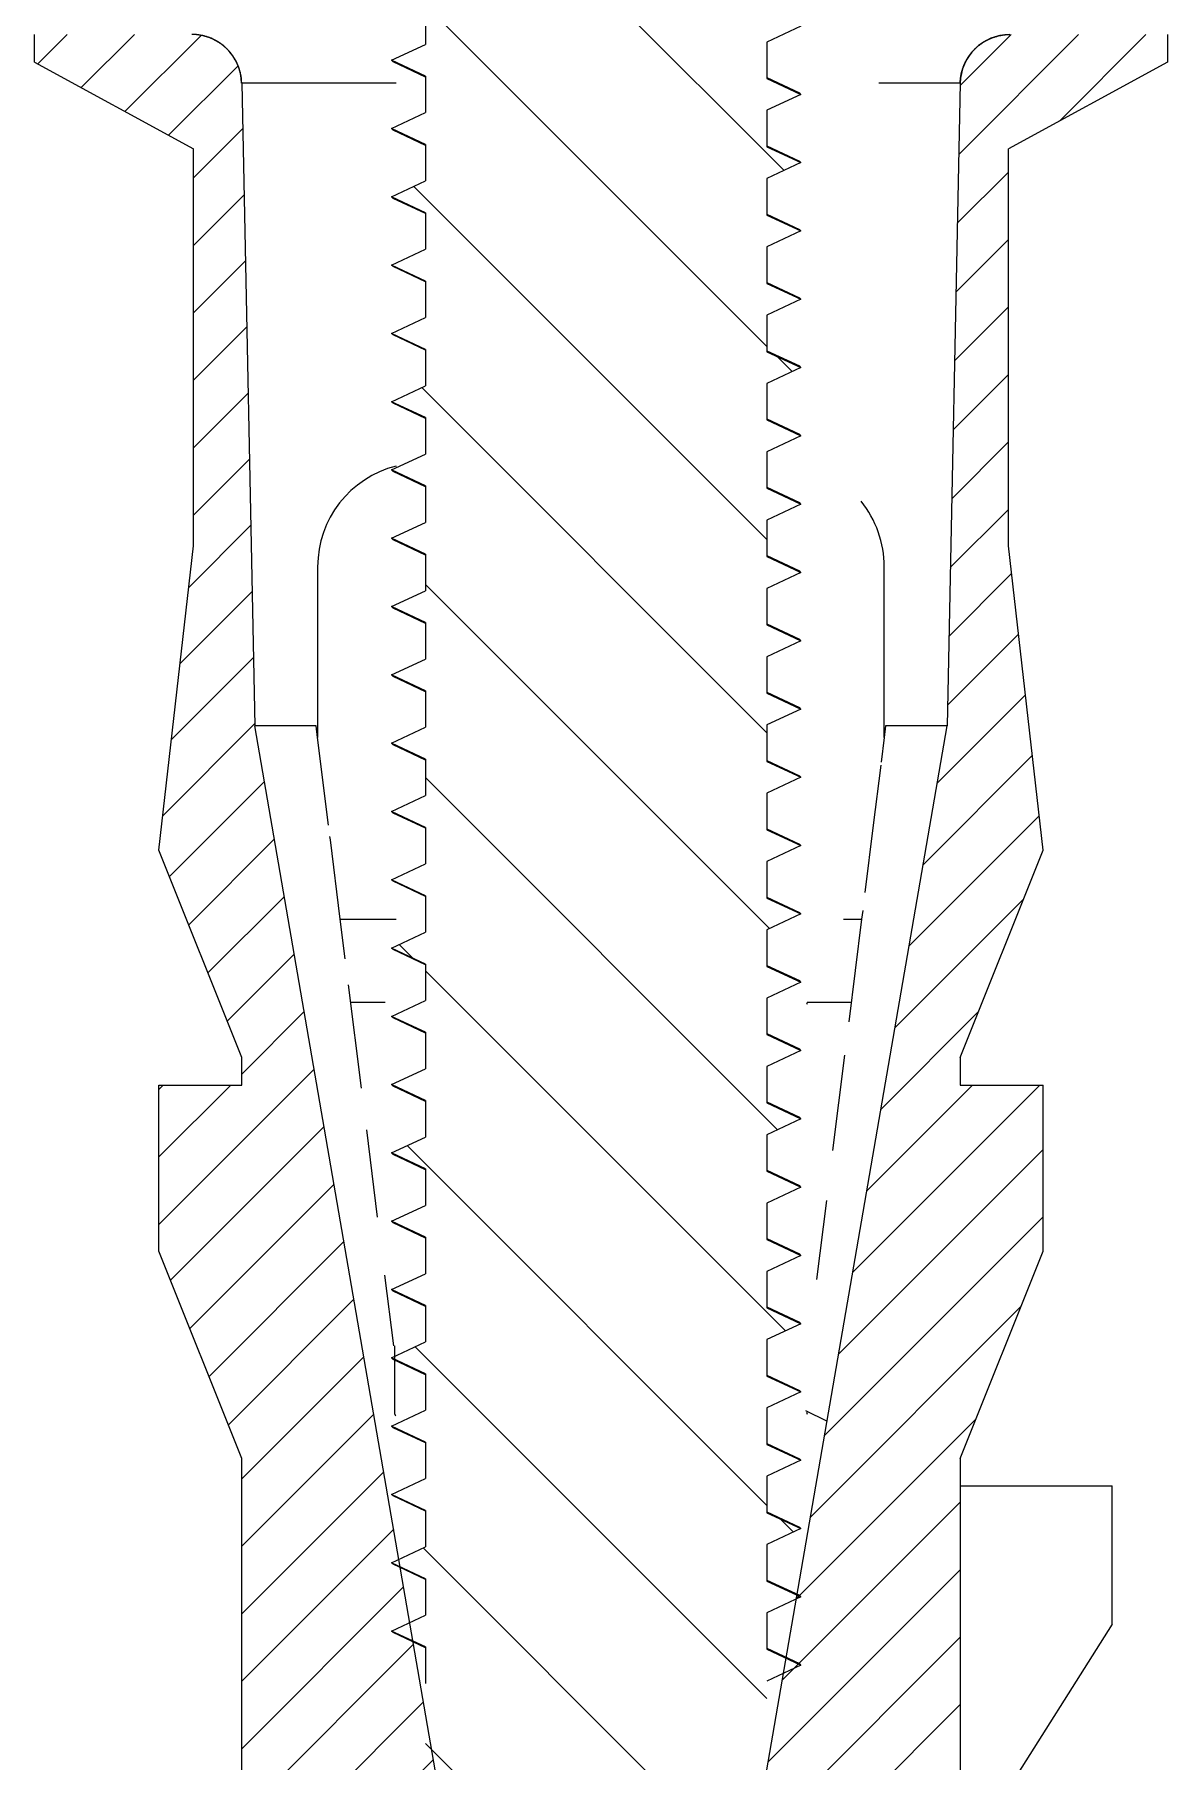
# Model space of a CAD drawing. Header units: millimetres. Extents: x 1690 to 2009, y -242 to -21.
# Drawn here: x 1720.06 to 1728.35, y -141.12 to -128.48 of the extents above; entities that cross this region are included whole.
import ezdxf

# ---------------------------------------------------------------- set-up
doc = ezdxf.new("R2010")
doc.units = ezdxf.units.MM
doc.layers.add('hatch', color=56, linetype='Continuous', lineweight=9)
doc.layers.add('part', color=7, linetype='Continuous', lineweight=20)

# ---------------------------------------------------------------- blocks, each defined once
blk = doc.blocks.new('*u38')
at = {"layer": 'hatch', "linetype": 'Continuous'}
h = blk.add_hatch(dxfattribs=at)
h.set_pattern_fill('DEFAULT__3', color=2, scale=0.34925, angle=45, style=0, pattern_type=0)
h.set_pattern_definition([(45, (-417.5015, -92.55667), (-0.24695704, 0.24695704), [])])
edge = h.paths.add_edge_path()
edge.add_line((0.999, -14.168), (2.573, -5.06))
edge.add_line((2.669, -0.357), (2.573, -5.06))
edge.add_spline(control_points=[(2.669, -0.357), (2.674, -0.147), (2.824, 0), (3.033, 0)], knot_values=[0, 0, 0, 0, 1, 1, 1, 1], weights=[1, 0.809532, 0.809532, 1], degree=3, periodic=0)
edge.add_line((3.033, 0), (4.187, 0))
edge.add_line((4.187, 0), (4.187, -0.202))
edge.add_line((4.187, -0.202), (3.023, -0.837))
edge.add_line((3.023, -3.744), (3.023, -0.837))
edge.add_line((3.276, -5.971), (3.023, -3.744))
edge.add_line((2.669, -7.489), (3.276, -5.971))
edge.add_line((2.669, -7.489), (2.669, -7.691))
edge.add_line((2.669, -7.691), (3.276, -7.691))
edge.add_line((3.276, -8.906), (3.276, -7.691))
edge.add_line((2.669, -10.424), (3.276, -8.906))
edge.add_line((2.669, -10.424), (2.669, -10.626))
edge.add_line((2.669, -10.626), (2.669, -13.396))
edge.add_line((2.669, -13.396), (2.669, -13.561))
edge.add_line((2.669, -13.561), (3.276, -13.561))
edge.add_line((3.276, -14.775), (3.276, -13.561))
edge.add_line((2.669, -16.293), (3.276, -14.775))
edge.add_line((2.669, -16.293), (2.669, -16.496))
edge.add_line((2.669, -16.496), (3.276, -16.496))
edge.add_line((3.276, -17.71), (3.276, -16.496))
edge.add_line((2.669, -19.228), (3.276, -17.71))
edge.add_line((2.669, -19.228), (2.669, -22.365))
edge.add_line((2.669, -22.365), (3.276, -22.365))
edge.add_line((3.276, -23.58), (3.276, -22.365))
edge.add_line((2.704, -25.009), (3.276, -23.58))
edge.add_line((2.704, -25.009), (3.273, -25.216))
edge.add_line((3.273, -25.216), (2.973, -26.919))
edge.add_line((2.973, -26.919), (2.973, -28.64))
edge.add_line((2.973, -28.64), (2.72, -30.056))
edge.add_line((1.354, -30.056), (2.72, -30.056))
edge.add_line((1.354, -30.056), (1.354, -31.068))
edge.add_line((1.354, -31.068), (0.848, -31.068))
edge.add_line((0.848, -30.056), (0.848, -31.068))
edge.add_line((0.848, -30.056), (0.979, -15.167))
edge.add_line((0.999, -14.168), (0.979, -15.167))
edge = h.paths.add_edge_path()
edge.add_line((-0.923, -14.168), (-2.497, -5.06))
edge.add_line((-0.923, -14.168), (-0.903, -15.167))
edge.add_line((-0.772, -30.056), (-0.903, -15.167))
edge.add_line((-0.772, -30.056), (-0.772, -31.068))
edge.add_line((-0.772, -31.068), (-1.278, -31.068))
edge.add_line((-1.278, -30.056), (-1.278, -31.068))
edge.add_line((-2.644, -30.056), (-1.278, -30.056))
edge.add_line((-2.897, -28.64), (-2.644, -30.056))
edge.add_line((-2.897, -26.919), (-2.897, -28.64))
edge.add_line((-3.197, -25.216), (-2.897, -26.919))
edge.add_line((-3.197, -25.216), (-2.629, -25.009))
edge.add_line((-2.629, -25.009), (-3.2, -23.58))
edge.add_line((-3.2, -23.58), (-3.2, -22.365))
edge.add_line((-3.2, -22.365), (-2.593, -22.365))
edge.add_line((-2.593, -22.365), (-2.593, -22.201))
edge.add_line((-2.593, -22.201), (-2.593, -19.43))
edge.add_line((-2.593, -19.43), (-2.593, -19.228))
edge.add_line((-2.593, -19.228), (-3.2, -17.71))
edge.add_line((-3.2, -17.71), (-3.2, -16.496))
edge.add_line((-3.2, -16.496), (-2.593, -16.496))
edge.add_line((-2.593, -16.496), (-2.593, -16.293))
edge.add_line((-2.593, -16.293), (-3.2, -14.775))
edge.add_line((-3.2, -14.775), (-3.2, -13.561))
edge.add_line((-3.2, -13.561), (-2.593, -13.561))
edge.add_line((-2.593, -13.561), (-2.593, -10.424))
edge.add_line((-2.593, -10.424), (-3.2, -8.906))
edge.add_line((-3.2, -8.906), (-3.2, -7.691))
edge.add_line((-3.2, -7.691), (-2.593, -7.691))
edge.add_line((-2.593, -7.691), (-2.593, -7.489))
edge.add_line((-2.593, -7.489), (-3.2, -5.971))
edge.add_line((-3.2, -5.971), (-2.947, -3.744))
edge.add_line((-2.947, -3.744), (-2.947, -0.837))
edge.add_line((-4.111, -0.202), (-2.947, -0.837))
edge.add_line((-4.111, -0.202), (-4.111, 0))
edge.add_line((-4.111, 0), (-2.958, 0))
edge.add_spline(control_points=[(-2.593, -0.357), (-2.598, -0.147), (-2.748, 0), (-2.958, 0)], knot_values=[0, 0, 0, 0, 1, 1, 1, 1], weights=[1, 0.809532, 0.809532, 1], degree=3, periodic=0)
edge.add_line((-2.593, -0.357), (-2.497, -5.06))
at = {"layer": 'part', "color": 7, "linetype": 'Continuous'}
for p, q in [((-4.111, -0.202), (-4.111, 0)), ((-4.111, -0.202), (-4.111, 0)), ((4.187, 0), (4.187, -0.202)), ((4.187, 0), (4.187, -0.202)), ((-4.111, -0.202), (-2.947, -0.837)), ((-4.111, -0.202), (-2.947, -0.837)), ((4.187, -0.202), (3.023, -0.837)), ((4.187, -0.202), (3.023, -0.837)), ((-2.593, -0.357), (-2.497, -5.06)), ((-1.462, -0.357), (-2.593, -0.357)), ((-2.593, -0.357), (-2.497, -5.06)), ((2.669, -0.357), (2.073, -0.357)), ((2.669, -0.357), (2.573, -5.06)), ((2.669, -0.357), (2.573, -5.06)), ((-2.947, -3.744), (-2.947, -0.837)), ((-2.947, -3.744), (-2.947, -0.837)), ((3.023, -3.744), (3.023, -0.837)), ((3.023, -3.744), (3.023, -0.837)), ((-3.2, -5.971), (-2.947, -3.744)), ((-3.2, -5.971), (-2.947, -3.744)), ((3.276, -5.971), (3.023, -3.744)), ((3.276, -5.971), (3.023, -3.744)), ((-2.037, -3.896), (-2.037, -5.147)), ((2.113, -5.147), (2.113, -3.896)), ((-0.923, -14.168), (-2.497, -5.06)), ((-2.047, -5.06), (-2.497, -5.06)), ((-0.923, -14.168), (-2.497, -5.06)), ((-2.037, -5.147), (-2.047, -5.06)), ((-1.957, -5.788), (-2.037, -5.147)), ((0.999, -14.168), (2.573, -5.06)), ((0.999, -14.168), (2.573, -5.06)), ((2.113, -5.147), (2.09, -5.327)), ((2.123, -5.06), (2.113, -5.147)), ((2.573, -5.06), (2.123, -5.06)), ((2.087, -5.35), (2.033, -5.788)), ((2.033, -5.788), (1.971, -6.282)), ((-1.944, -5.895), (-1.947, -5.872)), ((-1.871, -6.477), (-1.944, -5.895)), ((-2.593, -7.489), (-3.2, -5.971)), ((-2.593, -7.489), (-3.2, -5.971)), ((2.669, -7.489), (3.276, -5.971)), ((2.669, -7.489), (3.276, -5.971)), ((1.955, -6.412), (1.947, -6.477)), ((-1.835, -6.768), (-1.871, -6.477)), ((-1.871, -6.477), (-1.462, -6.477)), ((1.814, -6.477), (1.947, -6.477)), ((1.947, -6.477), (1.854, -7.227)), ((-1.717, -7.713), (-1.811, -6.958)), ((-1.795, -7.084), (-1.543, -7.084)), ((1.548, -7.084), (1.871, -7.084)), ((-2.593, -7.691), (-2.593, -7.489)), ((-2.593, -7.691), (-2.593, -7.489)), ((1.823, -7.473), (1.735, -8.171)), ((2.669, -7.489), (2.669, -7.691)), ((2.669, -7.489), (2.669, -7.691)), ((-3.2, -7.691), (-2.593, -7.691)), ((-3.2, -7.691), (-2.593, -7.691)), ((-3.2, -8.906), (-3.2, -7.691)), ((-3.2, -8.906), (-3.2, -7.691)), ((2.669, -7.691), (3.276, -7.691)), ((2.669, -7.691), (3.276, -7.691)), ((3.276, -8.906), (3.276, -7.691)), ((3.276, -8.906), (3.276, -7.691)), ((-1.598, -8.658), (-1.678, -8.02)), ((1.69, -8.535), (1.617, -9.115)), ((-2.593, -10.424), (-3.2, -8.906)), ((-2.593, -10.424), (-3.2, -8.906)), ((2.669, -10.424), (3.276, -8.906)), ((2.669, -10.424), (3.276, -8.906)), ((-1.479, -9.601), (-1.545, -9.083)), ((-1.472, -10.1), (-1.472, -9.6)), ((-1.472, -10.1), (-1.472, -9.6)), ((1.693, -10.151), (1.538, -10.077)), ((-2.593, -13.561), (-2.593, -10.424)), ((-2.593, -13.561), (-2.593, -10.424)), ((2.669, -10.424), (2.669, -13.561)), ((2.669, -10.424), (2.669, -10.626)), ((2.669, -10.626), (3.782, -10.626)), ((2.669, -10.626), (2.669, -13.396)), ((3.782, -11.638), (3.782, -10.626)), ((3.782, -11.638), (2.669, -13.396))]:
    blk.add_line(p, q, dxfattribs=at)
for centre, radius, start, end in [((-2.958, -0.364), 0.364, 1.1714, 90), ((3.033, -0.364), 0.364, 90, 178.8286), ((-1.278, -3.896), 0.759, 104.1132, 180), ((1.354, -3.896), 0.759, 0, 39.1175)]:
    blk.add_arc(centre, radius, start, end, dxfattribs=at)
for points, start_tangent, end_tangent in [([(-2.593, -0.357), (-2.593, -0.353), (-2.594, -0.349), (-2.594, -0.345), (-2.594, -0.341), (-2.594, -0.337), (-2.595, -0.333), (-2.595, -0.329), (-2.595, -0.325), (-2.596, -0.32), (-2.596, -0.316), (-2.597, -0.312), (-2.598, -0.308), (-2.598, -0.304), (-2.599, -0.3), (-2.6, -0.296), (-2.601, -0.291), (-2.601, -0.287), (-2.602, -0.283), (-2.603, -0.279), (-2.604, -0.275), (-2.606, -0.271), (-2.607, -0.266), (-2.608, -0.262), (-2.609, -0.258), (-2.61, -0.254), (-2.612, -0.25), (-2.613, -0.246), (-2.615, -0.241), (-2.616, -0.237), (-2.618, -0.233), (-2.619, -0.229), (-2.621, -0.225), (-2.623, -0.221), (-2.625, -0.217), (-2.626, -0.213), (-2.628, -0.208), (-2.63, -0.204), (-2.632, -0.2), (-2.634, -0.196), (-2.636, -0.192), (-2.639, -0.188), (-2.641, -0.184), (-2.643, -0.18), (-2.645, -0.176), (-2.648, -0.173), (-2.65, -0.169), (-2.653, -0.165), (-2.655, -0.161), (-2.658, -0.157), (-2.661, -0.153), (-2.663, -0.15), (-2.666, -0.146), (-2.669, -0.142), (-2.672, -0.139), (-2.674, -0.135), (-2.677, -0.131), (-2.68, -0.128), (-2.683, -0.124), (-2.687, -0.121), (-2.69, -0.117), (-2.693, -0.114), (-2.696, -0.111), (-2.699, -0.107), (-2.703, -0.104), (-2.706, -0.101), (-2.709, -0.098), (-2.713, -0.095), (-2.716, -0.091), (-2.72, -0.088), (-2.723, -0.085), (-2.727, -0.082), (-2.73, -0.079), (-2.734, -0.077), (-2.738, -0.074), (-2.741, -0.071), (-2.745, -0.068), (-2.749, -0.066), (-2.753, -0.063), (-2.757, -0.06), (-2.76, -0.058), (-2.764, -0.055), (-2.768, -0.053), (-2.772, -0.051), (-2.776, -0.048), (-2.78, -0.046), (-2.784, -0.044), (-2.788, -0.042), (-2.792, -0.04), (-2.796, -0.038), (-2.8, -0.036), (-2.804, -0.034), (-2.808, -0.032), (-2.813, -0.03), (-2.817, -0.028), (-2.821, -0.027), (-2.825, -0.025), (-2.829, -0.023), (-2.833, -0.022), (-2.837, -0.02), (-2.842, -0.019), (-2.846, -0.018), (-2.85, -0.016), (-2.854, -0.015), (-2.858, -0.014), (-2.863, -0.013), (-2.867, -0.011), (-2.871, -0.01), (-2.875, -0.009), (-2.879, -0.008), (-2.884, -0.008), (-2.888, -0.007), (-2.892, -0.006), (-2.896, -0.005), (-2.9, -0.005), (-2.905, -0.004), (-2.909, -0.003), (-2.913, -0.003), (-2.917, -0.002), (-2.921, -0.002), (-2.925, -0.001), (-2.929, -0.001), (-2.933, -0.001), (-2.937, -0.001), (-2.941, 0), (-2.946, 0), (-2.95, 0), (-2.954, 0), (-2.958, 0)], (-0.020443, 0.999791), (-1, 0)), ([(2.669, -0.357), (2.669, -0.353), (2.669, -0.349), (2.67, -0.345), (2.67, -0.341), (2.67, -0.337), (2.671, -0.333), (2.671, -0.329), (2.671, -0.325), (2.672, -0.32), (2.672, -0.316), (2.673, -0.312), (2.674, -0.308), (2.674, -0.304), (2.675, -0.3), (2.676, -0.296), (2.677, -0.291), (2.677, -0.287), (2.678, -0.283), (2.679, -0.279), (2.68, -0.275), (2.681, -0.271), (2.683, -0.266), (2.684, -0.262), (2.685, -0.258), (2.686, -0.254), (2.688, -0.25), (2.689, -0.246), (2.691, -0.241), (2.692, -0.237), (2.694, -0.233), (2.695, -0.229), (2.697, -0.225), (2.699, -0.221), (2.7, -0.217), (2.702, -0.213), (2.704, -0.208), (2.706, -0.204), (2.708, -0.2), (2.71, -0.196), (2.712, -0.192), (2.715, -0.188), (2.717, -0.184), (2.719, -0.18), (2.721, -0.176), (2.724, -0.173), (2.726, -0.169), (2.729, -0.165), (2.731, -0.161), (2.734, -0.157), (2.736, -0.153), (2.739, -0.15), (2.742, -0.146), (2.745, -0.142), (2.748, -0.139), (2.75, -0.135), (2.753, -0.131), (2.756, -0.128), (2.759, -0.124), (2.762, -0.121), (2.766, -0.117), (2.769, -0.114), (2.772, -0.111), (2.775, -0.107), (2.779, -0.104), (2.782, -0.101), (2.785, -0.098), (2.789, -0.095), (2.792, -0.091), (2.796, -0.088), (2.799, -0.085), (2.803, -0.082), (2.806, -0.079), (2.81, -0.077), (2.814, -0.074), (2.817, -0.071), (2.821, -0.068), (2.825, -0.066), (2.829, -0.063), (2.832, -0.06), (2.836, -0.058), (2.84, -0.055), (2.844, -0.053), (2.848, -0.051), (2.852, -0.048), (2.856, -0.046), (2.86, -0.044), (2.864, -0.042), (2.868, -0.04), (2.872, -0.038), (2.876, -0.036), (2.88, -0.034), (2.884, -0.032), (2.888, -0.03), (2.893, -0.028), (2.897, -0.027), (2.901, -0.025), (2.905, -0.023), (2.909, -0.022), (2.913, -0.02), (2.918, -0.019), (2.922, -0.018), (2.926, -0.016), (2.93, -0.015), (2.934, -0.014), (2.939, -0.013), (2.943, -0.011), (2.947, -0.01), (2.951, -0.009), (2.955, -0.008), (2.96, -0.008), (2.964, -0.007), (2.968, -0.006), (2.972, -0.005), (2.976, -0.005), (2.98, -0.004), (2.985, -0.003), (2.989, -0.003), (2.993, -0.002), (2.997, -0.002), (3.001, -0.001), (3.005, -0.001), (3.009, -0.001), (3.013, -0.001), (3.017, 0), (3.021, 0), (3.025, 0), (3.029, 0), (3.033, 0)], (0.020443, 0.999791), (1, 0)), ([(1.543, -7.087), (1.548, -7.1)], (0.593394, -0.804912), (0, -1)), ([(-1.472, -10.1), (-1.467, -10.113)], (0, -1), (0.593395, -0.804912)), ([(1.543, -10.087), (1.548, -10.1)], (0.593394, -0.804912), (0, -1))]:
    blk.add_spline(points, degree=3, dxfattribs=dict(at, start_tangent=start_tangent, end_tangent=end_tangent))

msp = doc.modelspace()

# ---------------------------------------------------------------- hatches: boundary and pattern name
at = {"linetype": 'Continuous'}
h = msp.add_hatch(dxfattribs=at)
h.set_pattern_fill('DEFAULT__1', color=2, angle=135, style=0, pattern_type=0)
h.set_pattern_definition([(135, (1654.1227, -270.1818), (-0.707107, -0.707107), [])])
edge = h.paths.add_edge_path()
edge.add_line((1727.57, -125.377), (1725.588, -125.377))
edge.add_line((1725.588, -125.377), (1725.67, -125.415))
edge.add_line((1725.67, -125.415), (1725.42, -125.532))
edge.add_line((1725.42, -125.532), (1725.42, -125.799))
edge.add_line((1725.42, -125.799), (1725.67, -125.915))
edge.add_line((1725.67, -125.915), (1725.42, -126.032))
edge.add_line((1725.42, -126.032), (1725.42, -126.299))
edge.add_line((1725.42, -126.299), (1725.67, -126.415))
edge.add_line((1725.67, -126.415), (1725.42, -126.532))
edge.add_line((1725.42, -126.532), (1725.42, -126.799))
edge.add_line((1725.42, -126.799), (1725.67, -126.915))
edge.add_line((1725.67, -126.915), (1725.42, -127.032))
edge.add_line((1725.42, -127.032), (1725.42, -127.299))
edge.add_line((1725.42, -127.299), (1725.67, -127.415))
edge.add_line((1725.67, -127.415), (1725.42, -127.532))
edge.add_line((1725.42, -127.532), (1725.42, -127.799))
edge.add_line((1725.42, -127.799), (1725.67, -127.915))
edge.add_line((1725.67, -127.915), (1725.42, -128.032))
edge.add_line((1725.42, -128.032), (1725.42, -128.299))
edge.add_line((1725.42, -128.299), (1725.67, -128.415))
edge.add_line((1725.67, -128.415), (1725.42, -128.532))
edge.add_line((1725.42, -128.532), (1725.42, -128.799))
edge.add_line((1725.42, -128.799), (1725.67, -128.915))
edge.add_line((1725.67, -128.915), (1725.42, -129.032))
edge.add_line((1725.42, -129.032), (1725.42, -129.299))
edge.add_line((1725.42, -129.299), (1725.67, -129.415))
edge.add_line((1725.67, -129.415), (1725.42, -129.532))
edge.add_line((1725.42, -129.532), (1725.42, -129.799))
edge.add_line((1725.42, -129.799), (1725.67, -129.915))
edge.add_line((1725.67, -129.915), (1725.42, -130.032))
edge.add_line((1725.42, -130.032), (1725.42, -130.299))
edge.add_line((1725.42, -130.299), (1725.67, -130.415))
edge.add_line((1725.67, -130.415), (1725.42, -130.532))
edge.add_line((1725.42, -130.532), (1725.42, -130.799))
edge.add_line((1725.42, -130.799), (1725.67, -130.915))
edge.add_line((1725.67, -130.915), (1725.42, -131.032))
edge.add_line((1725.42, -131.032), (1725.42, -131.299))
edge.add_line((1725.42, -131.299), (1725.67, -131.415))
edge.add_line((1725.67, -131.415), (1725.42, -131.532))
edge.add_line((1725.42, -131.532), (1725.42, -131.799))
edge.add_line((1725.42, -131.799), (1725.67, -131.915))
edge.add_line((1725.67, -131.915), (1725.42, -132.032))
edge.add_line((1725.42, -132.032), (1725.42, -132.299))
edge.add_line((1725.42, -132.299), (1725.67, -132.415))
edge.add_line((1725.67, -132.415), (1725.42, -132.532))
edge.add_line((1725.42, -132.532), (1725.42, -132.799))
edge.add_line((1725.42, -132.799), (1725.67, -132.915))
edge.add_line((1725.67, -132.915), (1725.42, -133.032))
edge.add_line((1725.42, -133.032), (1725.42, -133.299))
edge.add_line((1725.42, -133.299), (1725.67, -133.415))
edge.add_line((1725.67, -133.415), (1725.42, -133.532))
edge.add_line((1725.42, -133.532), (1725.42, -133.799))
edge.add_line((1725.42, -133.799), (1725.67, -133.915))
edge.add_line((1725.67, -133.915), (1725.42, -134.032))
edge.add_line((1725.42, -134.032), (1725.42, -134.299))
edge.add_line((1725.42, -134.299), (1725.67, -134.415))
edge.add_line((1725.67, -134.415), (1725.42, -134.532))
edge.add_line((1725.42, -134.532), (1725.42, -134.799))
edge.add_line((1725.42, -134.799), (1725.67, -134.915))
edge.add_line((1725.67, -134.915), (1725.42, -135.032))
edge.add_line((1725.42, -135.032), (1725.42, -135.299))
edge.add_line((1725.42, -135.299), (1725.67, -135.415))
edge.add_line((1725.67, -135.415), (1725.42, -135.532))
edge.add_line((1725.42, -135.532), (1725.42, -135.799))
edge.add_line((1725.42, -135.799), (1725.67, -135.915))
edge.add_line((1725.67, -135.915), (1725.42, -136.032))
edge.add_line((1725.42, -136.032), (1725.42, -136.299))
edge.add_line((1725.42, -136.299), (1725.67, -136.415))
edge.add_line((1725.67, -136.415), (1725.42, -136.532))
edge.add_line((1725.42, -136.532), (1725.42, -136.799))
edge.add_line((1725.42, -136.799), (1725.67, -136.915))
edge.add_line((1725.67, -136.915), (1725.42, -137.032))
edge.add_line((1725.42, -137.032), (1725.42, -137.299))
edge.add_line((1725.42, -137.299), (1725.67, -137.415))
edge.add_line((1725.67, -137.415), (1725.42, -137.532))
edge.add_line((1725.42, -137.532), (1725.42, -137.799))
edge.add_line((1725.42, -137.799), (1725.67, -137.915))
edge.add_line((1725.67, -137.915), (1725.42, -138.032))
edge.add_line((1725.42, -138.032), (1725.42, -138.299))
edge.add_line((1725.42, -138.299), (1725.67, -138.415))
edge.add_line((1725.67, -138.415), (1725.42, -138.532))
edge.add_line((1725.42, -138.532), (1725.42, -138.799))
edge.add_line((1725.42, -138.799), (1725.67, -138.915))
edge.add_line((1725.67, -138.915), (1725.42, -139.032))
edge.add_line((1725.42, -139.032), (1725.42, -139.299))
edge.add_line((1725.42, -139.299), (1725.67, -139.415))
edge.add_line((1725.67, -139.415), (1725.42, -139.532))
edge.add_line((1725.42, -139.532), (1725.42, -139.799))
edge.add_line((1725.42, -139.799), (1725.67, -139.915))
edge.add_line((1725.67, -139.915), (1725.42, -140.032))
edge.add_line((1725.42, -140.032), (1725.42, -140.299))
edge.add_line((1725.42, -140.299), (1725.67, -140.415))
edge.add_line((1725.67, -140.415), (1725.42, -140.532))
edge.add_line((1725.42, -140.532), (1725.42, -140.799))
edge.add_line((1725.42, -140.799), (1725.67, -140.915))
edge.add_line((1725.67, -140.915), (1725.42, -141.032))
edge.add_line((1725.42, -141.032), (1725.42, -141.299))
edge.add_line((1725.42, -141.299), (1725.67, -141.415))
edge.add_line((1725.67, -141.415), (1725.42, -141.532))
edge.add_line((1725.42, -141.532), (1725.42, -141.799))
edge.add_line((1725.42, -141.799), (1725.67, -141.915))
edge.add_line((1725.67, -141.915), (1725.42, -142.032))
edge.add_line((1725.42, -142.032), (1725.42, -142.277))
edge.add_arc((1721.773, -142.277), 3.648, 359.6413, 359.9998)
edge.add_line((1725.42, -142.3), (1725.668, -142.415))
edge.add_line((1725.668, -142.415), (1725.411, -142.535))
edge.add_arc((1721.448, -142.261), 3.973, 352.1025, 356.0377)
edge.add_line((1725.383, -142.806), (1725.617, -142.915))
edge.add_line((1725.617, -142.915), (1725.343, -143.043))
edge.add_arc((1721.094, -142.202), 4.332, 345.1526, 348.8068)
edge.add_line((1725.281, -143.312), (1725.502, -143.415))
edge.add_line((1725.502, -143.415), (1725.21, -143.552))
edge.add_arc((1720.89, -142.144), 4.544, 338.3864, 341.9517)
edge.add_line((1725.114, -143.818), (1725.324, -143.915))
edge.add_line((1725.324, -143.915), (1725.009, -144.062))
edge.add_arc((1720.884, -142.144), 4.55, 331.3781, 335.0545)
edge.add_line((1724.877, -144.323), (1725.076, -144.415))
edge.add_line((1725.076, -144.415), (1724.727, -144.578))
edge.add_spline(control_points=[(1724.727, -144.578), (1724.565, -144.833), (1724.378, -145.069), (1724.17, -145.277)], knot_values=[0, 0, 0, 0, 1, 1, 1, 1], degree=3, periodic=0)
edge.add_spline(control_points=[(1724.17, -145.277), (1723.894, -145.001), (1723.654, -144.675), (1723.461, -144.319)], knot_values=[0, 0, 0, 0, 1, 1, 1, 1], degree=3, periodic=0)
edge.add_line((1723.461, -144.319), (1723.131, -144.165))
edge.add_line((1723.131, -144.165), (1723.335, -144.07))
edge.add_arc((1727.48, -142.132), 4.576, 201.4632, 205.0563)
edge.add_line((1723.222, -143.807), (1722.919, -143.665))
edge.add_line((1722.919, -143.665), (1723.134, -143.565))
edge.add_arc((1727.371, -142.17), 4.461, 194.6431, 198.2289)
edge.add_line((1723.055, -143.297), (1722.773, -143.165))
edge.add_line((1722.773, -143.165), (1723, -143.059))
edge.add_arc((1727.084, -142.234), 4.166, 187.6488, 191.4188)
edge.add_line((1722.955, -142.789), (1722.69, -142.665))
edge.add_line((1722.69, -142.665), (1722.93, -142.553))
edge.add_arc((1726.68, -142.276), 3.76, 180.0982, 184.2361)
edge.add_line((1722.92, -142.282), (1722.67, -142.165))
edge.add_line((1722.67, -142.165), (1722.92, -142.049))
edge.add_line((1722.92, -141.782), (1722.92, -142.049))
edge.add_line((1722.92, -141.782), (1722.67, -141.665))
edge.add_line((1722.67, -141.665), (1722.92, -141.549))
edge.add_line((1722.92, -141.282), (1722.92, -141.549))
edge.add_line((1722.92, -141.282), (1722.67, -141.165))
edge.add_line((1722.67, -141.165), (1722.92, -141.049))
edge.add_line((1722.92, -140.782), (1722.92, -141.049))
edge.add_line((1722.92, -140.782), (1722.67, -140.665))
edge.add_line((1722.67, -140.665), (1722.92, -140.549))
edge.add_line((1722.92, -140.282), (1722.92, -140.549))
edge.add_line((1722.92, -140.282), (1722.67, -140.165))
edge.add_line((1722.67, -140.165), (1722.92, -140.049))
edge.add_line((1722.92, -139.782), (1722.92, -140.049))
edge.add_line((1722.92, -139.782), (1722.67, -139.665))
edge.add_line((1722.67, -139.665), (1722.92, -139.549))
edge.add_line((1722.92, -139.282), (1722.92, -139.549))
edge.add_line((1722.92, -139.282), (1722.67, -139.165))
edge.add_line((1722.67, -139.165), (1722.92, -139.049))
edge.add_line((1722.92, -138.782), (1722.92, -139.049))
edge.add_line((1722.92, -138.782), (1722.67, -138.665))
edge.add_line((1722.67, -138.665), (1722.92, -138.549))
edge.add_line((1722.92, -138.282), (1722.92, -138.549))
edge.add_line((1722.92, -138.282), (1722.67, -138.165))
edge.add_line((1722.67, -138.165), (1722.92, -138.049))
edge.add_line((1722.92, -137.782), (1722.92, -138.049))
edge.add_line((1722.92, -137.782), (1722.67, -137.665))
edge.add_line((1722.67, -137.665), (1722.92, -137.549))
edge.add_line((1722.92, -137.282), (1722.92, -137.549))
edge.add_line((1722.92, -137.282), (1722.67, -137.165))
edge.add_line((1722.67, -137.165), (1722.92, -137.049))
edge.add_line((1722.92, -136.782), (1722.92, -137.049))
edge.add_line((1722.92, -136.782), (1722.67, -136.665))
edge.add_line((1722.67, -136.665), (1722.92, -136.549))
edge.add_line((1722.92, -136.282), (1722.92, -136.549))
edge.add_line((1722.92, -136.282), (1722.67, -136.165))
edge.add_line((1722.67, -136.165), (1722.92, -136.049))
edge.add_line((1722.92, -135.782), (1722.92, -136.049))
edge.add_line((1722.92, -135.782), (1722.67, -135.665))
edge.add_line((1722.67, -135.665), (1722.92, -135.549))
edge.add_line((1722.92, -135.282), (1722.92, -135.549))
edge.add_line((1722.92, -135.282), (1722.67, -135.165))
edge.add_line((1722.67, -135.165), (1722.92, -135.049))
edge.add_line((1722.92, -134.782), (1722.92, -135.049))
edge.add_line((1722.92, -134.782), (1722.67, -134.665))
edge.add_line((1722.67, -134.665), (1722.92, -134.549))
edge.add_line((1722.92, -134.282), (1722.92, -134.549))
edge.add_line((1722.92, -134.282), (1722.67, -134.165))
edge.add_line((1722.67, -134.165), (1722.92, -134.049))
edge.add_line((1722.92, -133.782), (1722.92, -134.049))
edge.add_line((1722.92, -133.782), (1722.67, -133.665))
edge.add_line((1722.67, -133.665), (1722.92, -133.549))
edge.add_line((1722.92, -133.282), (1722.92, -133.549))
edge.add_line((1722.92, -133.282), (1722.67, -133.165))
edge.add_line((1722.67, -133.165), (1722.92, -133.049))
edge.add_line((1722.92, -132.782), (1722.92, -133.049))
edge.add_line((1722.92, -132.782), (1722.67, -132.665))
edge.add_line((1722.67, -132.665), (1722.92, -132.549))
edge.add_line((1722.92, -132.282), (1722.92, -132.549))
edge.add_line((1722.92, -132.282), (1722.67, -132.165))
edge.add_line((1722.67, -132.165), (1722.92, -132.049))
edge.add_line((1722.92, -131.782), (1722.92, -132.049))
edge.add_line((1722.92, -131.782), (1722.67, -131.665))
edge.add_line((1722.67, -131.665), (1722.92, -131.549))
edge.add_line((1722.92, -131.282), (1722.92, -131.549))
edge.add_line((1722.92, -131.282), (1722.67, -131.165))
edge.add_line((1722.67, -131.165), (1722.92, -131.049))
edge.add_line((1722.92, -130.782), (1722.92, -131.049))
edge.add_line((1722.92, -130.782), (1722.67, -130.665))
edge.add_line((1722.67, -130.665), (1722.92, -130.549))
edge.add_line((1722.92, -130.282), (1722.92, -130.549))
edge.add_line((1722.92, -130.282), (1722.67, -130.165))
edge.add_line((1722.67, -130.165), (1722.92, -130.049))
edge.add_line((1722.92, -129.782), (1722.92, -130.049))
edge.add_line((1722.92, -129.782), (1722.67, -129.665))
edge.add_line((1722.67, -129.665), (1722.92, -129.549))
edge.add_line((1722.92, -129.282), (1722.92, -129.549))
edge.add_line((1722.92, -129.282), (1722.67, -129.165))
edge.add_line((1722.67, -129.165), (1722.92, -129.049))
edge.add_line((1722.92, -128.782), (1722.92, -129.049))
edge.add_line((1722.92, -128.782), (1722.67, -128.665))
edge.add_line((1722.67, -128.665), (1722.92, -128.549))
edge.add_line((1722.92, -128.282), (1722.92, -128.549))
edge.add_line((1722.92, -128.282), (1722.67, -128.165))
edge.add_line((1722.67, -128.165), (1722.92, -128.049))
edge.add_line((1722.92, -127.782), (1722.92, -128.049))
edge.add_line((1722.92, -127.782), (1722.67, -127.665))
edge.add_line((1722.67, -127.665), (1722.92, -127.549))
edge.add_line((1722.92, -127.282), (1722.92, -127.549))
edge.add_line((1722.92, -127.282), (1722.67, -127.165))
edge.add_line((1722.67, -127.165), (1722.92, -127.049))
edge.add_line((1722.92, -126.782), (1722.92, -127.049))
edge.add_line((1722.92, -126.782), (1722.67, -126.665))
edge.add_line((1722.67, -126.665), (1722.92, -126.549))
edge.add_line((1722.92, -126.282), (1722.92, -126.549))
edge.add_line((1722.92, -126.282), (1722.67, -126.165))
edge.add_line((1722.67, -126.165), (1722.92, -126.049))
edge.add_line((1722.92, -125.782), (1722.92, -126.049))
edge.add_line((1722.92, -125.782), (1722.67, -125.665))
edge.add_line((1722.67, -125.665), (1722.92, -125.549))
edge.add_line((1722.92, -125.377), (1722.92, -125.549))
edge.add_line((1722.92, -125.377), (1720.77, -125.377))
edge.add_spline(control_points=[(1720.67, -125.277), (1720.67, -125.336), (1720.712, -125.377), (1720.77, -125.377)], knot_values=[0, 0, 0, 0, 1, 1, 1, 1], weights=[1, 0.804738, 0.804738, 1], degree=3, periodic=0)
edge.add_line((1720.67, -124.977), (1720.67, -125.277))
edge.add_spline(control_points=[(1720.77, -124.877), (1720.712, -124.877), (1720.67, -124.919), (1720.67, -124.977)], knot_values=[0, 0, 0, 0, 1, 1, 1, 1], weights=[1, 0.804738, 0.804738, 1], degree=3, periodic=0)
edge.add_line((1721.398, -124.877), (1720.77, -124.877))
edge.add_spline(control_points=[(1721.398, -124.877), (1721.476, -124.877), (1721.548, -124.849), (1721.604, -124.796)], knot_values=[0, 0, 0, 0, 1, 1, 1, 1], weights=[1, 0.952986, 0.952986, 1], degree=3, periodic=0)
edge.add_spline(control_points=[(1721.809, -124.616), (1721.739, -124.673), (1721.67, -124.733), (1721.604, -124.796)], knot_values=[0, 0, 0, 0, 1, 1, 1, 1], weights=[1, 0.999558, 0.999558, 1], degree=3, periodic=0)
edge.add_spline(control_points=[(1721.809, -124.616), (1722.556, -124.933), (1723.409, -125.077), (1724.169, -125.077)], knot_values=[0, 0, 0, 0, 1, 1, 1, 1], degree=3, periodic=0)
edge.add_spline(control_points=[(1724.171, -125.077), (1724.931, -125.077), (1725.784, -124.933), (1726.531, -124.616)], knot_values=[0, 0, 0, 0, 1, 1, 1, 1], degree=3, periodic=0)
edge.add_spline(control_points=[(1726.531, -124.616), (1726.602, -124.673), (1726.67, -124.733), (1726.736, -124.796)], knot_values=[0, 0, 0, 0, 1, 1, 1, 1], weights=[1, 0.999558, 0.999558, 1], degree=3, periodic=0)
edge.add_spline(control_points=[(1726.942, -124.877), (1726.864, -124.877), (1726.792, -124.849), (1726.736, -124.796)], knot_values=[0, 0, 0, 0, 1, 1, 1, 1], weights=[1, 0.952986, 0.952986, 1], degree=3, periodic=0)
edge.add_line((1727.57, -124.877), (1726.942, -124.877))
edge.add_spline(control_points=[(1727.57, -124.877), (1727.629, -124.877), (1727.67, -124.919), (1727.67, -124.977)], knot_values=[0, 0, 0, 0, 1, 1, 1, 1], weights=[1, 0.804738, 0.804738, 1], degree=3, periodic=0)
edge.add_line((1727.67, -124.977), (1727.67, -125.277))
edge.add_spline(control_points=[(1727.67, -125.277), (1727.67, -125.336), (1727.629, -125.377), (1727.57, -125.377)], knot_values=[0, 0, 0, 0, 1, 1, 1, 1], weights=[1, 0.804738, 0.804738, 1], degree=3, periodic=0)

# ---------------------------------------------------------------- linework, layer by layer
at = {"color": 7, "linetype": 'Continuous'}
for p, q in [((1722.92, -128.282), (1722.92, -128.549)), ((1722.92, -128.282), (1722.92, -128.549)), ((1725.67, -128.415), (1725.42, -128.532)), ((1725.67, -128.415), (1725.42, -128.532)), ((1722.67, -128.665), (1722.92, -128.549)), ((1722.67, -128.665), (1722.92, -128.549)), ((1725.42, -128.532), (1725.42, -128.799)), ((1725.42, -128.532), (1725.42, -128.799)), ((1722.92, -128.782), (1722.67, -128.665)), ((1722.68, -128.674), (1722.67, -128.665)), ((1722.92, -128.782), (1722.67, -128.665)), ((1722.68, -128.674), (1722.918, -128.786)), ((1722.92, -128.782), (1722.92, -129.049)), ((1722.92, -128.782), (1722.92, -129.049)), ((1725.42, -128.799), (1725.67, -128.915)), ((1725.42, -128.799), (1725.67, -128.915)), ((1725.661, -128.906), (1725.422, -128.794)), ((1725.67, -128.915), (1725.42, -129.032)), ((1725.67, -128.915), (1725.42, -129.032)), ((1725.67, -128.915), (1725.661, -128.906)), ((1722.67, -129.165), (1722.92, -129.049)), ((1722.67, -129.165), (1722.92, -129.049)), ((1725.42, -129.032), (1725.42, -129.299)), ((1725.42, -129.032), (1725.42, -129.299)), ((1722.92, -129.282), (1722.67, -129.165)), ((1722.68, -129.174), (1722.67, -129.165)), ((1722.92, -129.282), (1722.67, -129.165)), ((1722.68, -129.174), (1722.918, -129.286)), ((1722.92, -129.282), (1722.92, -129.549)), ((1722.92, -129.282), (1722.92, -129.549)), ((1725.42, -129.299), (1725.67, -129.415)), ((1725.42, -129.299), (1725.67, -129.415)), ((1725.661, -129.406), (1725.422, -129.294)), ((1725.67, -129.415), (1725.42, -129.532)), ((1725.67, -129.415), (1725.42, -129.532)), ((1725.67, -129.415), (1725.661, -129.406)), ((1722.67, -129.665), (1722.92, -129.549)), ((1722.67, -129.665), (1722.92, -129.549)), ((1725.42, -129.532), (1725.42, -129.799)), ((1725.42, -129.532), (1725.42, -129.799)), ((1722.92, -129.782), (1722.67, -129.665)), ((1722.68, -129.674), (1722.67, -129.665)), ((1722.92, -129.782), (1722.67, -129.665)), ((1722.68, -129.674), (1722.918, -129.786)), ((1722.92, -129.782), (1722.92, -130.049)), ((1722.92, -129.782), (1722.92, -130.049)), ((1725.42, -129.799), (1725.67, -129.915)), ((1725.42, -129.799), (1725.67, -129.915)), ((1725.661, -129.906), (1725.422, -129.794)), ((1725.67, -129.915), (1725.42, -130.032)), ((1725.67, -129.915), (1725.42, -130.032)), ((1725.67, -129.915), (1725.661, -129.906)), ((1722.67, -130.165), (1722.92, -130.049)), ((1722.67, -130.165), (1722.92, -130.049)), ((1725.42, -130.032), (1725.42, -130.299)), ((1725.42, -130.032), (1725.42, -130.299)), ((1722.92, -130.282), (1722.67, -130.165)), ((1722.68, -130.174), (1722.67, -130.165)), ((1722.92, -130.282), (1722.67, -130.165)), ((1722.68, -130.174), (1722.918, -130.286)), ((1722.92, -130.282), (1722.92, -130.549)), ((1722.92, -130.282), (1722.92, -130.549)), ((1725.42, -130.299), (1725.67, -130.415)), ((1725.42, -130.299), (1725.67, -130.415)), ((1725.661, -130.406), (1725.422, -130.294)), ((1725.67, -130.415), (1725.42, -130.532)), ((1725.67, -130.415), (1725.42, -130.532)), ((1725.67, -130.415), (1725.661, -130.406)), ((1722.67, -130.665), (1722.92, -130.549)), ((1722.67, -130.665), (1722.92, -130.549)), ((1725.42, -130.532), (1725.42, -130.799)), ((1725.42, -130.532), (1725.42, -130.799)), ((1722.92, -130.782), (1722.67, -130.665)), ((1722.68, -130.674), (1722.67, -130.665)), ((1722.92, -130.782), (1722.67, -130.665)), ((1722.68, -130.674), (1722.918, -130.786)), ((1722.92, -130.782), (1722.92, -131.049)), ((1722.92, -130.782), (1722.92, -131.049)), ((1725.42, -130.799), (1725.67, -130.915)), ((1725.42, -130.799), (1725.67, -130.915)), ((1725.661, -130.906), (1725.422, -130.794)), ((1725.67, -130.915), (1725.42, -131.032)), ((1725.67, -130.915), (1725.42, -131.032)), ((1725.67, -130.915), (1725.661, -130.906)), ((1722.67, -131.165), (1722.92, -131.049)), ((1722.67, -131.165), (1722.92, -131.049)), ((1725.42, -131.032), (1725.42, -131.299)), ((1725.42, -131.032), (1725.42, -131.299)), ((1722.92, -131.282), (1722.67, -131.165)), ((1722.68, -131.174), (1722.67, -131.165)), ((1722.92, -131.282), (1722.67, -131.165)), ((1722.68, -131.174), (1722.918, -131.286)), ((1722.92, -131.282), (1722.92, -131.549)), ((1722.92, -131.282), (1722.92, -131.549)), ((1725.42, -131.299), (1725.67, -131.415)), ((1725.42, -131.299), (1725.67, -131.415)), ((1725.661, -131.406), (1725.422, -131.294)), ((1725.67, -131.415), (1725.42, -131.532)), ((1725.67, -131.415), (1725.42, -131.532)), ((1725.67, -131.415), (1725.661, -131.406)), ((1722.67, -131.665), (1722.92, -131.549)), ((1722.67, -131.665), (1722.92, -131.549)), ((1725.42, -131.532), (1725.42, -131.799)), ((1725.42, -131.532), (1725.42, -131.799)), ((1722.92, -131.782), (1722.67, -131.665)), ((1722.68, -131.674), (1722.67, -131.665)), ((1722.92, -131.782), (1722.67, -131.665)), ((1722.68, -131.674), (1722.918, -131.786)), ((1722.92, -131.782), (1722.92, -132.049)), ((1722.92, -131.782), (1722.92, -132.049)), ((1725.42, -131.799), (1725.67, -131.915)), ((1725.42, -131.799), (1725.67, -131.915)), ((1725.661, -131.906), (1725.422, -131.794)), ((1725.67, -131.915), (1725.42, -132.032)), ((1725.67, -131.915), (1725.42, -132.032)), ((1725.67, -131.915), (1725.661, -131.906)), ((1722.67, -132.165), (1722.92, -132.049)), ((1722.67, -132.165), (1722.92, -132.049)), ((1725.42, -132.032), (1725.42, -132.299)), ((1725.42, -132.032), (1725.42, -132.299)), ((1722.92, -132.282), (1722.67, -132.165)), ((1722.68, -132.174), (1722.67, -132.165)), ((1722.92, -132.282), (1722.67, -132.165)), ((1722.68, -132.174), (1722.918, -132.286)), ((1722.92, -132.282), (1722.92, -132.549)), ((1722.92, -132.282), (1722.92, -132.549)), ((1725.42, -132.299), (1725.67, -132.415)), ((1725.42, -132.299), (1725.67, -132.415)), ((1725.661, -132.406), (1725.422, -132.294)), ((1725.67, -132.415), (1725.42, -132.532)), ((1725.67, -132.415), (1725.42, -132.532)), ((1725.67, -132.415), (1725.661, -132.406)), ((1722.67, -132.665), (1722.92, -132.549)), ((1722.67, -132.665), (1722.92, -132.549)), ((1725.42, -132.532), (1725.42, -132.799)), ((1725.42, -132.532), (1725.42, -132.799)), ((1722.92, -132.782), (1722.67, -132.665)), ((1722.68, -132.674), (1722.67, -132.665)), ((1722.92, -132.782), (1722.67, -132.665)), ((1722.68, -132.674), (1722.918, -132.786)), ((1722.92, -132.782), (1722.92, -133.049)), ((1722.92, -132.782), (1722.92, -133.049)), ((1725.42, -132.799), (1725.67, -132.915)), ((1725.42, -132.799), (1725.67, -132.915)), ((1725.661, -132.906), (1725.422, -132.794)), ((1725.67, -132.915), (1725.42, -133.032)), ((1725.67, -132.915), (1725.42, -133.032)), ((1725.67, -132.915), (1725.661, -132.906)), ((1722.67, -133.165), (1722.92, -133.049)), ((1722.67, -133.165), (1722.92, -133.049)), ((1725.42, -133.032), (1725.42, -133.299)), ((1725.42, -133.032), (1725.42, -133.299)), ((1722.92, -133.282), (1722.67, -133.165)), ((1722.68, -133.174), (1722.67, -133.165)), ((1722.92, -133.282), (1722.67, -133.165)), ((1722.68, -133.174), (1722.918, -133.286)), ((1722.92, -133.282), (1722.92, -133.549)), ((1722.92, -133.282), (1722.92, -133.549)), ((1725.42, -133.299), (1725.67, -133.415)), ((1725.42, -133.299), (1725.67, -133.415)), ((1725.661, -133.406), (1725.422, -133.294)), ((1725.67, -133.415), (1725.42, -133.532)), ((1725.67, -133.415), (1725.42, -133.532)), ((1725.67, -133.415), (1725.661, -133.406)), ((1722.67, -133.665), (1722.92, -133.549)), ((1722.67, -133.665), (1722.92, -133.549)), ((1725.42, -133.532), (1725.42, -133.799)), ((1725.42, -133.532), (1725.42, -133.799)), ((1722.92, -133.782), (1722.67, -133.665)), ((1722.68, -133.674), (1722.67, -133.665)), ((1722.92, -133.782), (1722.67, -133.665)), ((1722.68, -133.674), (1722.918, -133.786)), ((1722.92, -133.782), (1722.92, -134.049)), ((1722.92, -133.782), (1722.92, -134.049)), ((1725.42, -133.799), (1725.67, -133.915)), ((1725.42, -133.799), (1725.67, -133.915)), ((1725.661, -133.906), (1725.422, -133.794)), ((1725.67, -133.915), (1725.42, -134.032)), ((1725.67, -133.915), (1725.42, -134.032)), ((1725.67, -133.915), (1725.661, -133.906)), ((1722.67, -134.165), (1722.92, -134.049)), ((1722.67, -134.165), (1722.92, -134.049)), ((1725.42, -134.032), (1725.42, -134.299)), ((1725.42, -134.032), (1725.42, -134.299)), ((1722.92, -134.282), (1722.67, -134.165)), ((1722.68, -134.174), (1722.67, -134.165)), ((1722.92, -134.282), (1722.67, -134.165)), ((1722.68, -134.174), (1722.918, -134.286)), ((1722.92, -134.282), (1722.92, -134.549)), ((1722.92, -134.282), (1722.92, -134.549)), ((1725.42, -134.299), (1725.67, -134.415)), ((1725.42, -134.299), (1725.67, -134.415)), ((1725.661, -134.406), (1725.422, -134.294)), ((1725.67, -134.415), (1725.42, -134.532)), ((1725.67, -134.415), (1725.42, -134.532)), ((1725.67, -134.415), (1725.661, -134.406)), ((1722.67, -134.665), (1722.92, -134.549)), ((1722.67, -134.665), (1722.92, -134.549)), ((1725.42, -134.532), (1725.42, -134.799)), ((1725.42, -134.532), (1725.42, -134.799)), ((1722.92, -134.782), (1722.67, -134.665)), ((1722.68, -134.674), (1722.67, -134.665)), ((1722.92, -134.782), (1722.67, -134.665)), ((1722.68, -134.674), (1722.918, -134.786)), ((1722.92, -134.782), (1722.92, -135.049)), ((1722.92, -134.782), (1722.92, -135.049)), ((1725.42, -134.799), (1725.67, -134.915)), ((1725.42, -134.799), (1725.67, -134.915)), ((1725.661, -134.906), (1725.422, -134.794)), ((1725.67, -134.915), (1725.42, -135.032)), ((1725.67, -134.915), (1725.42, -135.032)), ((1725.67, -134.915), (1725.661, -134.906)), ((1722.67, -135.165), (1722.92, -135.049)), ((1722.67, -135.165), (1722.92, -135.049)), ((1725.42, -135.032), (1725.42, -135.299)), ((1725.42, -135.032), (1725.42, -135.299)), ((1722.92, -135.282), (1722.67, -135.165)), ((1722.68, -135.174), (1722.67, -135.165)), ((1722.92, -135.282), (1722.67, -135.165)), ((1722.68, -135.174), (1722.918, -135.286)), ((1722.92, -135.282), (1722.92, -135.549)), ((1722.92, -135.282), (1722.92, -135.549)), ((1725.42, -135.299), (1725.67, -135.415)), ((1725.42, -135.299), (1725.67, -135.415)), ((1725.661, -135.406), (1725.422, -135.294)), ((1725.67, -135.415), (1725.42, -135.532)), ((1725.67, -135.415), (1725.42, -135.532)), ((1725.67, -135.415), (1725.661, -135.406)), ((1722.67, -135.665), (1722.92, -135.549)), ((1722.67, -135.665), (1722.92, -135.549)), ((1725.42, -135.532), (1725.42, -135.799)), ((1725.42, -135.532), (1725.42, -135.799)), ((1722.92, -135.782), (1722.67, -135.665)), ((1722.68, -135.674), (1722.67, -135.665)), ((1722.92, -135.782), (1722.67, -135.665)), ((1722.68, -135.674), (1722.918, -135.786)), ((1722.92, -135.782), (1722.92, -136.049)), ((1722.92, -135.782), (1722.92, -136.049)), ((1725.42, -135.799), (1725.67, -135.915)), ((1725.42, -135.799), (1725.67, -135.915)), ((1725.661, -135.906), (1725.422, -135.794)), ((1725.67, -135.915), (1725.661, -135.906)), ((1725.67, -135.915), (1725.42, -136.032)), ((1725.67, -135.915), (1725.42, -136.032)), ((1725.42, -136.032), (1725.42, -136.299)), ((1725.42, -136.032), (1725.42, -136.299)), ((1722.67, -136.165), (1722.92, -136.049)), ((1722.67, -136.165), (1722.92, -136.049)), ((1722.92, -136.282), (1722.67, -136.165)), ((1722.68, -136.174), (1722.67, -136.165)), ((1722.92, -136.282), (1722.67, -136.165)), ((1722.68, -136.174), (1722.918, -136.286)), ((1722.92, -136.282), (1722.92, -136.549)), ((1722.92, -136.282), (1722.92, -136.549)), ((1725.42, -136.299), (1725.67, -136.415)), ((1725.42, -136.299), (1725.67, -136.415)), ((1725.67, -136.415), (1725.42, -136.532)), ((1725.67, -136.415), (1725.42, -136.532)), ((1725.661, -136.406), (1725.422, -136.294)), ((1725.67, -136.415), (1725.661, -136.406)), ((1725.42, -136.532), (1725.42, -136.799)), ((1725.42, -136.532), (1725.42, -136.799)), ((1722.67, -136.665), (1722.92, -136.549)), ((1722.67, -136.665), (1722.92, -136.549)), ((1722.92, -136.782), (1722.67, -136.665)), ((1722.68, -136.674), (1722.67, -136.665)), ((1722.92, -136.782), (1722.67, -136.665)), ((1722.68, -136.674), (1722.918, -136.786)), ((1722.92, -136.782), (1722.92, -137.049)), ((1722.92, -136.782), (1722.92, -137.049)), ((1725.661, -136.906), (1725.422, -136.794)), ((1725.42, -136.799), (1725.67, -136.915)), ((1725.42, -136.799), (1725.67, -136.915)), ((1725.67, -136.915), (1725.42, -137.032)), ((1725.67, -136.915), (1725.42, -137.032)), ((1725.67, -136.915), (1725.661, -136.906)), ((1725.42, -137.032), (1725.42, -137.299)), ((1725.42, -137.032), (1725.42, -137.299)), ((1722.67, -137.165), (1722.92, -137.049)), ((1722.67, -137.165), (1722.92, -137.049)), ((1722.92, -137.282), (1722.67, -137.165)), ((1722.68, -137.174), (1722.67, -137.165)), ((1722.92, -137.282), (1722.67, -137.165)), ((1722.68, -137.174), (1722.918, -137.286)), ((1722.92, -137.282), (1722.92, -137.549)), ((1722.92, -137.282), (1722.92, -137.549)), ((1725.42, -137.299), (1725.67, -137.415)), ((1725.42, -137.299), (1725.67, -137.415)), ((1725.661, -137.406), (1725.422, -137.294)), ((1725.67, -137.415), (1725.42, -137.532)), ((1725.67, -137.415), (1725.42, -137.532)), ((1725.67, -137.415), (1725.661, -137.406)), ((1722.67, -137.665), (1722.92, -137.549)), ((1722.67, -137.665), (1722.92, -137.549)), ((1725.42, -137.532), (1725.42, -137.799)), ((1725.42, -137.532), (1725.42, -137.799)), ((1722.92, -137.782), (1722.67, -137.665)), ((1722.68, -137.674), (1722.67, -137.665)), ((1722.92, -137.782), (1722.67, -137.665)), ((1722.68, -137.674), (1722.918, -137.786)), ((1722.92, -137.782), (1722.92, -138.049)), ((1722.92, -137.782), (1722.92, -138.049)), ((1725.42, -137.799), (1725.67, -137.915)), ((1725.42, -137.799), (1725.67, -137.915)), ((1725.661, -137.906), (1725.422, -137.794)), ((1725.67, -137.915), (1725.42, -138.032)), ((1725.67, -137.915), (1725.42, -138.032)), ((1725.67, -137.915), (1725.661, -137.906)), ((1722.67, -138.165), (1722.92, -138.049)), ((1722.67, -138.165), (1722.92, -138.049)), ((1725.42, -138.032), (1725.42, -138.299)), ((1725.42, -138.032), (1725.42, -138.299)), ((1722.92, -138.282), (1722.67, -138.165)), ((1722.68, -138.174), (1722.67, -138.165)), ((1722.92, -138.282), (1722.67, -138.165)), ((1722.68, -138.174), (1722.918, -138.286)), ((1722.92, -138.282), (1722.92, -138.549)), ((1722.92, -138.282), (1722.92, -138.549)), ((1725.42, -138.299), (1725.67, -138.415)), ((1725.42, -138.299), (1725.67, -138.415)), ((1725.661, -138.406), (1725.422, -138.294)), ((1725.67, -138.415), (1725.42, -138.532)), ((1725.67, -138.415), (1725.42, -138.532)), ((1725.67, -138.415), (1725.661, -138.406)), ((1722.67, -138.665), (1722.92, -138.549)), ((1722.67, -138.665), (1722.92, -138.549)), ((1725.42, -138.532), (1725.42, -138.799)), ((1725.42, -138.532), (1725.42, -138.799)), ((1722.92, -138.782), (1722.67, -138.665)), ((1722.68, -138.674), (1722.67, -138.665)), ((1722.92, -138.782), (1722.67, -138.665)), ((1722.68, -138.674), (1722.918, -138.786)), ((1722.92, -138.782), (1722.92, -139.049)), ((1722.92, -138.782), (1722.92, -139.049)), ((1725.42, -138.799), (1725.67, -138.915)), ((1725.42, -138.799), (1725.67, -138.915)), ((1725.661, -138.906), (1725.422, -138.794)), ((1725.67, -138.915), (1725.42, -139.032)), ((1725.67, -138.915), (1725.42, -139.032)), ((1725.67, -138.915), (1725.661, -138.906)), ((1722.67, -139.165), (1722.92, -139.049)), ((1722.67, -139.165), (1722.92, -139.049)), ((1725.42, -139.032), (1725.42, -139.299)), ((1725.42, -139.032), (1725.42, -139.299)), ((1722.92, -139.282), (1722.67, -139.165)), ((1722.68, -139.174), (1722.67, -139.165)), ((1722.92, -139.282), (1722.67, -139.165)), ((1722.68, -139.174), (1722.918, -139.286)), ((1722.92, -139.282), (1722.92, -139.549)), ((1722.92, -139.282), (1722.92, -139.549)), ((1725.42, -139.299), (1725.67, -139.415)), ((1725.42, -139.299), (1725.67, -139.415)), ((1725.661, -139.406), (1725.422, -139.294)), ((1725.67, -139.415), (1725.42, -139.532)), ((1725.67, -139.415), (1725.42, -139.532)), ((1725.67, -139.415), (1725.661, -139.406)), ((1722.67, -139.665), (1722.92, -139.549)), ((1722.67, -139.665), (1722.92, -139.549)), ((1725.42, -139.532), (1725.42, -139.799)), ((1725.42, -139.532), (1725.42, -139.799)), ((1722.92, -139.782), (1722.67, -139.665)), ((1722.68, -139.674), (1722.67, -139.665)), ((1722.92, -139.782), (1722.67, -139.665)), ((1722.68, -139.674), (1722.918, -139.786)), ((1722.92, -139.782), (1722.92, -140.049)), ((1722.92, -139.782), (1722.92, -140.049)), ((1725.42, -139.799), (1725.67, -139.915)), ((1725.42, -139.799), (1725.67, -139.915)), ((1725.661, -139.906), (1725.422, -139.794)), ((1725.67, -139.915), (1725.42, -140.032)), ((1725.67, -139.915), (1725.42, -140.032)), ((1725.67, -139.915), (1725.661, -139.906)), ((1722.67, -140.165), (1722.92, -140.049)), ((1722.67, -140.165), (1722.92, -140.049)), ((1725.42, -140.032), (1725.42, -140.299)), ((1725.42, -140.032), (1725.42, -140.299)), ((1722.92, -140.282), (1722.67, -140.165)), ((1722.68, -140.174), (1722.67, -140.165)), ((1722.92, -140.282), (1722.67, -140.165)), ((1722.68, -140.174), (1722.918, -140.286)), ((1722.92, -140.282), (1722.92, -140.549)), ((1722.92, -140.282), (1722.92, -140.549)), ((1725.42, -140.299), (1725.67, -140.415)), ((1725.42, -140.299), (1725.67, -140.415)), ((1725.661, -140.406), (1725.422, -140.294)), ((1725.67, -140.415), (1725.42, -140.532)), ((1725.67, -140.415), (1725.42, -140.532))]:
    msp.add_line(p, q, dxfattribs=at)
at = {"color": 7, "linetype": 'Continuous', "start_tangent": (0, 1), "end_tangent": (-0.900806, 0.434221)}
msp.add_spline([(1725.67, -140.415), (1725.663, -140.407), (1725.661, -140.406)], degree=3, dxfattribs=at)

# ---------------------------------------------------------------- block references
msp.add_blockref('*u38', (1724.167, -128.477))

doc.saveas('drawing.dxf')
